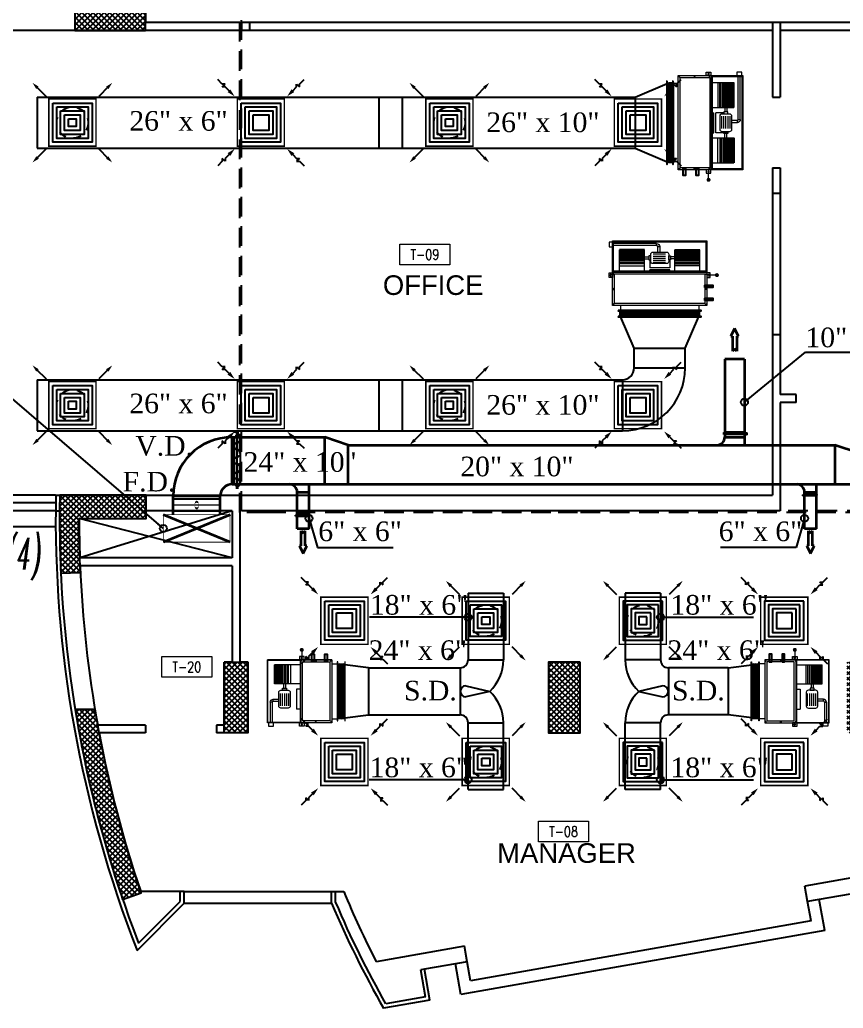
# Model space of a CAD drawing. Extents: x -432 to -365, y -145 to 173.
# Drawn here: x -425.75 to -415.26, y -18.58 to -5.99 of the extents above; entities that cross this region are included whole.
import ezdxf
from ezdxf.enums import TextEntityAlignment as Align

# ---------------------------------------------------------------- set-up
doc = ezdxf.new("R2010")
doc.units = 0
doc.header["$MEASUREMENT"] = 0
for name, pattern in [('DASHDOT', [1, 0.5, -0.25, 0, -0.25]), ('HIDDEN', [0.375, 0.25, -0.125]), ('HIDDEN-Z', [3, 2, -1])]:
    doc.linetypes.add(name, pattern=pattern)
for name, color, linetype in [('01_AC-EQUIP', 206, 'Continuous'), ('03_AC-S.DUCT', 5, 'Continuous'), ('12-AC-FL.CONN.', 2, 'Continuous'), ('A.C.VOLUM DAMPER', 2, 'Continuous'), ('CH.W.PIPING TEXT', 4, 'Continuous'), ('COLHATCH', 5, 'Continuous'), ('column', 6, 'Continuous'), ('elev', 2, 'Continuous'), ('ELEV3', 1, 'Continuous'), ('FASEL', 253, 'Continuous'), ('fire damper', 20, 'Continuous'), ('M-CH-WP-R', 40, 'HIDDEN-Z'), ('M-CH-WP-S', 142, 'Continuous'), ('M-DAMPER', 21, 'Continuous'), ('M-DIFUSER', 195, 'Continuous'), ('M-DUCT-RA', 30, 'Continuous'), ('M-DUCT-SA', 5, 'Continuous'), ('M-EQBMNT', 21, 'Continuous'), ('METAL-EDGE', 253, 'Continuous'), ('WALL', 4, 'Continuous'), ('WIN', 5, 'Continuous'), ('ZONE TEXT', 73, 'Continuous')]:
    doc.layers.add(name, color=color, linetype=linetype)
for name, color, linetype, lineweight in [('04-AC_F.A.DUCT', 4, 'Continuous', 35), ('A-SYMB-RMNU', 4, 'Continuous', 9), ('AC-TEXT', 15, 'Continuous', 30)]:
    doc.layers.add(name, color=color, linetype=linetype, lineweight=lineweight)
doc.styles.add('AC', font='romans.shx', dxfattribs={"height": 0.2})
doc.styles.add('ARABY', font='sosa.shx')
doc.styles.add('ITALICC', font='italicc.shx', dxfattribs={"width": 0.5, "height": 0.5})
doc.styles.add('ROMANS-TITLE', font='ROMANS.shx', dxfattribs={"width": 0.8})
doc.dimstyles.new('IHAB', dxfattribs={"dimscale": 0, "dimtxt": 0.15, "dimasz": 0.09, "dimexe": 0.18, "dimexo": 0.0625, "dimgap": 0, "dimtad": 0, "dimtih": 1, "dimtoh": 1, "dimzin": 0, "dimdsep": 46, "dimtxsty": 'ARABY', "dimcen": 0.03, "dimse1": 1, "dimse2": 1, "dimclrd": 36, "dimclrt": 42, "dimadec": 0, "dimazin": 0, "dimtfac": 1, "dimtmove": 1, "dimatfit": 3, "dimldrblk": 'ORIGIN', "dimfxl": 1, "dimtolj": 1, "dimtzin": 0, "dimarcsym": 0})

# ---------------------------------------------------------------- blocks, each defined once
blk = doc.blocks.new('*U254')
at = {"layer": 'M-DIFUSER', "ltscale": 5, "const_width": 18}
blk.add_lwpolyline([(-300, 300), (300, 300), (300, -300), (-300, -300)], close=True, dxfattribs=at)
at = {"layer": 'M-DIFUSER', "color": 21}
for points in [[(250, 250), (-250, 250), (-250, -250), (250, -250)], [(200, 200), (-200, 200), (-200, -200), (200, -200)], [(150, 150), (-150, 150), (-150, -150), (150, -150)], [(100, 100), (-100, 100), (-100, -100), (100, -100)]]:
    blk.add_lwpolyline(points, close=True, dxfattribs=at)
at = {"layer": 'M-DUCT-RA', "color": 30}
for p, q in [((-491, 491), (-549, 549)), ((491, 491), (549, 549)), ((-491, 455), (-491, 491)), ((-455, 491), (-491, 455)), ((-455, 455), (-455, 491)), ((-406, 406), (-455, 455)), ((406, 406), (455, 455)), ((455, 491), (491, 491)), ((491, 455), (455, 491)), ((455, 455), (491, 455)), ((-491, -491), (-549, -549)), ((-491, -455), (-455, -491)), ((-455, -455), (-491, -455)), ((-455, -491), (-491, -491)), ((-406, -406), (-455, -455)), ((406, -406), (455, -455)), ((455, -491), (491, -455)), ((455, -455), (455, -491)), ((491, -455), (491, -491)), ((491, -491), (549, -549))]:
    blk.add_line(p, q, dxfattribs=at)
for points in [[(-389, 424), (-424, 389), (-335, 335)], [(424, 389), (389, 424), (335, 335)], [(-424, -389), (-389, -424), (-335, -335)], [(389, -424), (424, -389), (335, -335)]]:
    blk.add_solid(points, dxfattribs=at)
blk = doc.blocks.new('*U251')
at = {"layer": 'M-DIFUSER', "ltscale": 5, "const_width": 18}
blk.add_lwpolyline([(-300, 300), (300, 300), (300, -300), (-300, -300)], close=True, dxfattribs=at)
at = {"layer": 'M-DIFUSER', "color": 21}
for points in [[(250, 250), (-250, 250), (-250, -250), (250, -250)], [(200, 200), (-200, 200), (-200, -200), (200, -200)], [(150, 150), (-150, 150), (-150, -150), (150, -150)], [(100, 100), (-100, 100), (-100, -100), (100, -100)], [(50, 50), (-50, 50), (-50, -50), (50, -50)]]:
    blk.add_lwpolyline(points, close=True, dxfattribs=at)
at = {"layer": 'M-DUCT-SA', "color": 5, "extrusion": (-5.07059e-20, -1.19855e-17, -1)}
blk.add_line((-461, 461), (-335, 335), dxfattribs=at)
at = {"layer": 'M-DUCT-SA', "color": 5, "extrusion": (-1.19855e-17, 5.07059e-20, -1)}
blk.add_line((461, 461), (335, 335), dxfattribs=at)
at = {"layer": 'M-DUCT-SA', "color": 5, "extrusion": (1.19855e-17, -5.07059e-20, -1)}
blk.add_line((-461, -461), (-335, -335), dxfattribs=at)
at = {"layer": 'M-DUCT-SA', "color": 5, "extrusion": (5.07059e-20, 1.19855e-17, -1)}
blk.add_line((461, -461), (335, -335), dxfattribs=at)
at = {"layer": 'M-DUCT-SA', "color": 5, "extrusion": (-5.07059e-20, -1.19855e-17, -1)}
blk.add_solid([(460, 428), (429, 459), (507, 507)], dxfattribs=at)
at = {"layer": 'M-DUCT-SA', "color": 5, "extrusion": (5.07059e-20, -1.19855e-17, -1)}
blk.add_solid([(-460, 428), (-429, 459), (-507, 507)], dxfattribs=at)
at = {"layer": 'M-DUCT-SA', "color": 5, "extrusion": (1.19855e-17, -5.07059e-20, -1)}
blk.add_solid([(428, -460), (459, -429), (507, -507)], dxfattribs=at)
at = {"layer": 'M-DUCT-SA', "color": 5, "extrusion": (-1.19855e-17, -5.07059e-20, -1)}
blk.add_solid([(-428, -460), (-459, -429), (-507, -507)], dxfattribs=at)
blk = doc.blocks.new('A$C4397250F')
at = {"layer": '04-AC_F.A.DUCT'}
for p, q in [((0, 0), (-0.0241, -0.0482)), ((-0.0241, -0.0482), (-0.0132, -0.0482)), ((-0.0132, -0.0482), (-0.0132, -0.1443)), ((0.0241, -0.0482), (0, 0)), ((0.0132, -0.0482), (0.0241, -0.0482)), ((0.0132, -0.0482), (0.0132, -0.1443)), ((0, -0.1288), (-0.0132, -0.1443)), ((0.0132, -0.1443), (0, -0.1288))]:
    blk.add_line(p, q, dxfattribs=at)
blk = doc.blocks.new('A$C180A56EA')
at = {"layer": 'A.C.VOLUM DAMPER'}
h = blk.add_hatch(dxfattribs=at)
h.set_pattern_fill('ANSI31', color=256, scale=0.001, style=0)
h.set_pattern_definition([(45, (129.5106855, -230.48025158), (-8.838834765e-05, 8.838834765e-05), [])])
h.paths.add_polyline_path([(0.0459, 0.0039), (0.0459, 0.0065), (0.0401, 0.0065), (0.0401, -0.0027), (0.0459, -0.0027), (0.0459, 0), (0.0603, 0), (0.0603, 0.0128), (0.057, 0.0128), (0.057, 0.0039)])
for p, q in [((-0.1242, 0.0032), (-0.1161, 0.0032)), ((-0.1161, 0.0004), (-0.119, 0.0032)), ((-0.1185, 0), (-0.1161, 0.0024)), ((-0.1161, 0.0015), (-0.1179, 0.0032)), ((-0.1174, 0), (-0.1161, 0.0013)), ((-0.1161, 0.0026), (-0.1168, 0.0032)), ((-0.1163, 0), (-0.1161, 0.0001)), ((-0.1161, 0.0001), (-0.1104, 0.0058)), ((-0.1161, 0.0013), (-0.1116, 0.0058)), ((-0.1161, 0.0024), (-0.1127, 0.0058)), ((-0.1161, -0.0026), (-0.1161, 0.0058)), ((-0.1161, 0.0035), (-0.1138, 0.0058)), ((-0.1161, 0.0058), (-0.1099, 0.0058)), ((-0.1161, 0.0057), (-0.116, 0.0058)), ((-0.1161, 0.0046), (-0.1149, 0.0058)), ((-0.1161, -0.001), (-0.1099, 0.0053)), ((-0.1099, -0.0014), (-0.1161, 0.0048)), ((-0.1161, -0.0021), (-0.1099, 0.0042)), ((-0.1099, -0.0026), (-0.1161, 0.0037)), ((-0.1109, -0.0026), (-0.1161, 0.0026)), ((-0.112, -0.0026), (-0.1161, 0.0015)), ((-0.1131, -0.0026), (-0.1161, 0.0004)), ((-0.1099, -0.0003), (-0.116, 0.0058)), ((-0.1156, -0.0026), (-0.1099, 0.0031)), ((-0.1099, 0.0008), (-0.1149, 0.0058)), ((-0.1145, -0.0026), (-0.1099, 0.002)), ((-0.1099, 0.0019), (-0.1138, 0.0058)), ((-0.1134, -0.0026), (-0.1099, 0.0009)), ((-0.1128, 0.0019), (0.0401, 0.0019)), ((-0.1099, 0.003), (-0.1127, 0.0058)), ((-0.1099, 0.0041), (-0.1116, 0.0058)), ((-0.1099, 0.0052), (-0.1105, 0.0058)), ((0.0401, 0.0121), (-0.1099, 0.0121)), ((-0.0882, 0.0113), (-0.0994, -0.0075)), ((-0.0768, 0.0113), (-0.0656, -0.0075)), ((-0.0402, 0.0113), (-0.0514, -0.0075)), ((-0.0284, 0.0113), (-0.0173, -0.0075)), ((0.0056, 0.0113), (-0.0056, -0.0075)), ((0.0174, 0.0113), (0.0286, -0.0075)), ((0.0459, 0.0065), (0.0401, 0.0065)), ((0.0401, 0.0065), (0.0401, -0.0027)), ((0.0459, 0.0039), (0.0459, 0.0065)), ((0.057, 0.0039), (0.0459, 0.0039)), ((0.0603, 0.0128), (0.057, 0.0128)), ((0.057, 0.0128), (0.057, 0.0039)), ((0.0603, 0.0128), (0.0603, 0)), ((-0.1242, 0), (-0.1161, 0)), ((-0.1142, -0.0026), (-0.1161, -0.0007)), ((-0.1153, -0.0026), (-0.1161, -0.0018)), ((-0.1099, -0.0026), (-0.1161, -0.0026)), ((-0.1123, -0.0026), (-0.1099, -0.0003)), ((-0.1111, -0.0026), (-0.1099, -0.0014)), ((-0.11, -0.0026), (-0.1099, -0.0025)), ((-0.1099, -0.0083), (0.0401, -0.0083)), ((0.0401, -0.0027), (0.0459, -0.0027)), ((0.0603, 0), (0.0459, 0)), ((0.0459, -0.0027), (0.0459, 0))]:
    blk.add_line(p, q, dxfattribs=at)
at = {"layer": 'A.C.VOLUM DAMPER', "extrusion": (0, 0, -1)}
for centre, major_axis, start_param, end_param in [((-0.0938, 0.0019), (0.00135, 0.00135), 3.926991, 7.068583), ((-0.0938, 0.0019), (-0.00135, 0.00135), 2.356195, 5.497787), ((-0.0712, 0.0019), (0.00135, 0.00135), 3.926991, 7.068583), ((-0.0712, 0.0019), (-0.00135, 0.00135), 2.356195, 5.497787), ((-0.0458, 0.0019), (0.00135, 0.00135), 3.926991, 7.068583), ((-0.0458, 0.0019), (-0.00135, 0.00135), 2.356195, 5.497787), ((-0.0228, 0.0019), (0.00135, 0.00135), 3.926991, 7.068583), ((-0.0228, 0.0019), (-0.00135, 0.00135), 2.356194, 5.497787), ((0, 0.0019), (0.00135, 0.00135), 3.926991, 7.068583), ((0, 0.0019), (0.00135, 0.00135), 0.785398, 3.926991), ((0.023, 0.0019), (0.00135, 0.00135), 3.926991, 7.068583), ((0.023, 0.0019), (-0.00135, 0.00135), 2.356195, 5.497787)]:
    blk.add_ellipse(centre, major_axis=major_axis, ratio=1, start_param=start_param, end_param=end_param, dxfattribs=at)
blk = doc.blocks.new('A$C069E27EC')
at = {"layer": '01_AC-EQUIP', "color": 2, "linetype": 'Continuous'}
for p, q in [((0, 0), (0, -130)), ((1, 0.3), (0.5, -1.3)), ((1, 0.3), (1.5, -1.3)), ((2, 0.3), (1.5, -1.3)), ((2, 0.3), (2.5, -1.3)), ((3, 0.3), (2.5, -1.3)), ((3, 0.3), (3.6, -1.3)), ((4.1, 0.3), (3.6, -1.3)), ((4.1, 0.3), (4.6, -1.3)), ((5.1, 0.3), (4.6, -1.3)), ((5.1, 0.3), (5.6, -1.3)), ((6.1, 0.3), (5.6, -1.3)), ((6.1, 0.3), (6.6, -1.3)), ((7.1, 0.3), (6.6, -1.3)), ((7.1, 0.3), (7.6, -1.3)), ((8.1, 0.3), (7.6, -1.3)), ((8.1, 0.3), (8.6, -1.3)), ((9.2, 0.3), (8.6, -1.3)), ((9.2, 0.3), (9.7, -1.3)), ((1.5, -128.7), (1.5, -1.3)), ((2.5, -128.7), (2.5, -1.3)), ((3.6, -128.7), (3.6, -1.3)), ((4.6, -128.7), (4.6, -1.3)), ((5.6, -128.7), (5.6, -1.3)), ((6.6, -128.7), (6.6, -1.3)), ((7.6, -128.7), (7.6, -1.3)), ((8.6, -128.7), (8.6, -1.3)), ((1, -130.3), (0.5, -128.7)), ((1, -130.3), (1.5, -128.7)), ((2, -130.3), (1.5, -128.7)), ((2, -130.3), (2.5, -128.7)), ((3, -130.3), (2.5, -128.7)), ((3, -130.3), (3.6, -128.7)), ((4.1, -130.3), (3.6, -128.7)), ((4.1, -130.3), (4.6, -128.7)), ((5.1, -130.3), (4.6, -128.7)), ((5.1, -130.3), (5.6, -128.7)), ((6.1, -130.3), (5.6, -128.7)), ((6.1, -130.3), (6.6, -128.7)), ((7.1, -130.3), (6.6, -128.7)), ((7.1, -130.3), (7.6, -128.7)), ((8.1, -130.3), (7.6, -128.7)), ((8.1, -130.3), (8.6, -128.7)), ((9.2, -130.3), (8.6, -128.7)), ((9.2, -130.3), (9.7, -128.7))]:
    blk.add_line(p, q, dxfattribs=at)
for points in [[(0, 2.5), (0.5, 2.5), (0.5, -132.5), (0, -132.5)], [(9.7, 2.5), (10.2, 2.5), (10.2, -132.5), (9.7, -132.5)]]:
    blk.add_lwpolyline(points, close=True, dxfattribs=at)
blk = doc.blocks.new('A$C7CD32F90')
at = {"layer": '01_AC-EQUIP', "color": 1, "lineweight": 20}
for p, q in [((0.089, -0.4), (0.089, -0.116)), ((0.408, -0.116), (0.089, -0.116)), ((0.408, -0.117), (0.089, -0.117)), ((0.408, -0.119), (0.089, -0.119)), ((0.408, -0.122), (0.089, -0.122)), ((0.408, -0.125), (0.089, -0.125)), ((0.408, -0.4), (0.408, -0.116)), ((0.599, -0.074), (0.599, -0.145)), ((0.626, -0.074), (0.599, -0.074)), ((0.626, -0.074), (0.626, -0.145)), ((0.639, -0.035), (1.2, -0.035)), ((0.639, -0.061), (0.639, -0.035)), ((0.639, -0.061), (1.2, -0.061)), ((0.791, -0.4), (0.791, -0.116)), ((0.791, -0.116), (1.11, -0.116)), ((0.791, -0.117), (1.11, -0.117)), ((0.791, -0.119), (1.11, -0.119)), ((0.791, -0.122), (1.11, -0.122)), ((0.791, -0.125), (1.11, -0.125)), ((1.11, -0.4), (1.11, -0.116)), ((0.408, -0.128), (0.089, -0.128)), ((0.408, -0.132), (0.089, -0.132)), ((0.408, -0.136), (0.089, -0.136)), ((0.408, -0.141), (0.089, -0.141)), ((0.408, -0.148), (0.089, -0.148)), ((0.408, -0.155), (0.089, -0.155)), ((0.408, -0.164), (0.089, -0.164)), ((0.408, -0.173), (0.089, -0.173)), ((0.408, -0.183), (0.089, -0.183)), ((0.408, -0.193), (0.089, -0.193)), ((0.408, -0.201), (0.089, -0.201)), ((0.408, -0.209), (0.089, -0.209)), ((0.408, -0.219), (0.089, -0.219)), ((0.408, -0.229), (0.089, -0.229)), ((0.408, -0.239), (0.089, -0.239)), ((0.408, -0.204), (0.46, -0.204)), ((0.408, -0.231), (0.46, -0.231)), ((0.472, -0.243), (0.472, -0.343)), ((0.683, -0.168), (0.526, -0.168)), ((0.683, -0.194), (0.526, -0.194)), ((0.683, -0.221), (0.526, -0.221)), ((0.683, -0.248), (0.526, -0.248)), ((0.726, -0.243), (0.726, -0.343)), ((0.791, -0.204), (0.739, -0.204)), ((0.791, -0.231), (0.739, -0.231)), ((0.791, -0.128), (1.11, -0.128)), ((0.791, -0.132), (1.11, -0.132)), ((0.791, -0.136), (1.11, -0.136)), ((0.791, -0.141), (1.11, -0.141)), ((0.791, -0.148), (1.11, -0.148)), ((0.791, -0.155), (1.11, -0.155)), ((0.791, -0.164), (1.11, -0.164)), ((0.791, -0.173), (1.11, -0.173)), ((0.791, -0.183), (1.11, -0.183)), ((0.791, -0.193), (1.11, -0.193)), ((0.791, -0.201), (1.11, -0.201)), ((0.791, -0.209), (1.11, -0.209)), ((0.791, -0.219), (1.11, -0.219)), ((0.791, -0.229), (1.11, -0.229)), ((0.791, -0.239), (1.11, -0.239)), ((0.408, -0.255), (0.089, -0.255)), ((0.408, -0.275), (0.089, -0.275)), ((0.408, -0.295), (0.089, -0.295)), ((0.089, -0.321), (0.408, -0.321)), ((0.472, -0.343), (0.726, -0.343)), ((0.472, -0.37), (0.726, -0.37)), ((0.472, -0.4), (0.472, -0.37)), ((0.683, -0.274), (0.526, -0.274)), ((0.726, -0.4), (0.726, -0.37)), ((0.791, -0.255), (1.11, -0.255)), ((0.791, -0.275), (1.11, -0.275)), ((0.791, -0.295), (1.11, -0.295)), ((1.11, -0.321), (0.791, -0.321)), ((0.022, -0.425), (0.001, -0.425)), ((0.011, -0.418), (0.011, -0.432)), ((1.178, -0.425), (1.199, -0.425)), ((1.189, -0.418), (1.189, -0.432)), ((0.022, -0.615), (0.001, -0.615)), ((0.011, -0.608), (0.011, -0.622)), ((1.178, -0.615), (1.199, -0.615)), ((1.189, -0.608), (1.189, -0.622)), ((0.022, -0.81), (0.001, -0.81)), ((0.011, -0.803), (0.011, -0.817)), ((0.1, -0.824), (0.1, -0.89)), ((1.1, -0.824), (1.1, -0.89)), ((1.178, -0.81), (1.199, -0.81)), ((1.189, -0.803), (1.189, -0.817))]:
    blk.add_line(p, q, dxfattribs=at)
at = {"layer": '01_AC-EQUIP', "color": 1, "linetype": 'DASHDOT', "lineweight": 20}
for p, q in [((0.408, -0.193), (0.089, -0.193)), ((0.791, -0.193), (1.11, -0.193))]:
    blk.add_line(p, q, dxfattribs=at)
at = {"layer": '01_AC-EQUIP', "color": 4, "lineweight": 20}
blk.add_line((-0.128, -0.438), (-0.023, -0.438), dxfattribs=at)
at = {"layer": '01_AC-EQUIP', "color": 1, "lineweight": 20}
for points in [[(0, -0.4), (1.2, -0.4), (1.2, 0), (0, 0)], [(0.012, -0.388), (1.188, -0.388), (1.188, -0.012), (0.012, -0.012)], [(1.244, -0.076), (1.2, -0.076), (1.2, -0.016), (1.244, -0.016)], [(0.485, -0.193), (0.46, -0.193), (0.46, -0.243), (0.485, -0.243)], [(0.714, -0.193), (0.739, -0.193), (0.739, -0.243), (0.714, -0.243)], [(-0.044, -0.407), (0, -0.407), (0, -0.467), (-0.044, -0.467)], [(1.2, -0.4), (0, -0.4), (0, -0.824), (1.2, -0.824)], [(1.175, -0.42), (0.024, -0.42), (0.024, -0.8), (1.175, -0.8)], [(1.244, -0.407), (1.2, -0.407), (1.2, -0.467), (1.244, -0.467)]]:
    blk.add_lwpolyline(points, close=True, dxfattribs=at)
blk.add_lwpolyline([(0.687, -0.145), (0.511, -0.145, 0.414214), (0.485, -0.171), (0.485, -0.264, 0.414214), (0.511, -0.291), (0.687, -0.291, 0.414214), (0.714, -0.264), (0.714, -0.171, 0.414214)], format="xyb", close=True, dxfattribs=at)
at = {"layer": '01_AC-EQUIP', "color": 4, "lineweight": 20, "const_width": 0.0252}
blk.add_lwpolyline([(-0.126, -0.45, 1), (-0.131, -0.425, 1)], format="xyb", close=True, dxfattribs=at)
at = {"layer": '01_AC-EQUIP', "color": 1, "lineweight": 20}
for centre in [(-0.023, -0.438), (1.223, -0.438)]:
    blk.add_circle(centre, 0.00932, dxfattribs=at)
for radius in [0.0399, 0.0133]:
    blk.add_arc((0.639, -0.074), radius, 90.0006, 180.0006, dxfattribs=at)
at = {"layer": '01_AC-EQUIP', "color": 1, "lineweight": 20, "extrusion": (0, 0, -1)}
for centre, major_axis, start_param, end_param in [((0.011, -0.425), (-0.00827, 0), -1.570796, 4.712389), ((0.011, -0.425), (-0.0047, 0), 3.141593, 9.424778), ((0.011, -0.615), (-0.00827, 0), -1.570796, 4.712389), ((0.011, -0.615), (-0.0047, 0), 3.141593, 9.424778), ((0.011, -0.81), (-0.00827, 0), -1.570796, 4.712389), ((0.011, -0.81), (-0.0047, 0), 3.141593, 9.424778)]:
    blk.add_ellipse(centre, major_axis=major_axis, ratio=0.646018, start_param=start_param, end_param=end_param, dxfattribs=at)
at = {"layer": '01_AC-EQUIP', "color": 1, "lineweight": 20}
for centre, major_axis, start_param, end_param in [((1.189, -0.425), (0.00827, 0), -1.570796, 4.712389), ((1.189, -0.425), (0.0047, 0), 3.141593, 9.424778), ((1.189, -0.615), (0.00827, 0), -1.570796, 4.712389), ((1.189, -0.615), (0.0047, 0), 3.141593, 9.424778), ((1.189, -0.81), (0.00827, 0), -1.570796, 4.712389), ((1.189, -0.81), (0.0047, 0), 3.141593, 9.424778)]:
    blk.add_ellipse(centre, major_axis=major_axis, ratio=0.646018, start_param=start_param, end_param=end_param, dxfattribs=at)
at = {"layer": 'M-CH-WP-R', "color": 6, "linetype": 'ByBlock', "ltscale": 1.5}
blk.add_lwpolyline([(0.025, -0.762), (0.025, -0.732), (-0.075, -0.732), (-0.075, -0.762)], close=True, dxfattribs=at)
at = {"layer": 'M-CH-WP-S', "color": 5, "linetype": 'ByBlock', "ltscale": 1.5}
blk.add_lwpolyline([(0.025, -0.597), (0.025, -0.567), (-0.075, -0.567), (-0.075, -0.597)], close=True, dxfattribs=at)
at = {"layer": 'M-EQBMNT', "color": 21, "linetype": 'ByBlock', "ltscale": 1.5}
for p, q in [((0.408, -0.116), (0.089, -0.116)), ((0.791, -0.116), (1.11, -0.116))]:
    blk.add_line(p, q, dxfattribs=at)
at = {"layer": '01_AC-EQUIP', "color": 1, "lineweight": 20, "xscale": 0.00784765227677817, "yscale": 0.00784765227677817, "zscale": 0.00784765227677817, "rotation": 270}
blk.add_blockref('A$C069E27EC', (1.11, -0.89), dxfattribs=at)
blk = doc.blocks.new('A$C7E27466D')
at = {"layer": '01_AC-EQUIP', "color": 2, "lineweight": 20}
for p, q in [((-75.3, 98.1), (-73.7, 98.7)), ((-75.3, 98.1), (-73.7, 97.6)), ((-75.3, 97.1), (-73.7, 97.6)), ((-75.3, 97.1), (-73.7, 96.6)), ((-75.3, 96.1), (-73.7, 96.6)), ((-75.3, 96.1), (-73.7, 95.6)), ((-75.3, 95.1), (-73.7, 95.6)), ((-75.3, 95.1), (-73.7, 94.6)), ((-75.3, 94.1), (-73.7, 94.6)), ((-75.3, 94.1), (-73.7, 93.6)), ((-75.3, 93.1), (-73.7, 93.6)), ((-75.3, 93.1), (-73.7, 92.5)), ((-75.3, 92), (-73.7, 92.5)), ((-75.3, 92), (-73.7, 91.5)), ((-75.3, 91), (-73.7, 91.5)), ((-75.3, 91), (-73.7, 90.5)), ((-75.3, 90), (-73.7, 90.5)), ((-75.3, 90), (-73.7, 89.5)), ((-6.3, 97.6), (-73.7, 97.6)), ((-6.3, 96.6), (-73.7, 96.6)), ((-6.3, 95.6), (-73.7, 95.6)), ((-6.3, 94.6), (-73.7, 94.6)), ((-6.3, 93.6), (-73.7, 93.6)), ((-6.3, 92.5), (-73.7, 92.5)), ((-6.3, 91.5), (-73.7, 91.5)), ((-6.3, 90.5), (-73.7, 90.5)), ((-4.7, 98.1), (-6.3, 98.7)), ((-4.7, 98.1), (-6.3, 97.6)), ((-4.7, 97.1), (-6.3, 97.6)), ((-4.7, 97.1), (-6.3, 96.6)), ((-4.7, 96.1), (-6.3, 96.6)), ((-4.7, 96.1), (-6.3, 95.6)), ((-4.7, 95.1), (-6.3, 95.6)), ((-4.7, 95.1), (-6.3, 94.6)), ((-4.7, 94.1), (-6.3, 94.6)), ((-4.7, 94.1), (-6.3, 93.6)), ((-4.7, 93.1), (-6.3, 93.6)), ((-4.7, 93.1), (-6.3, 92.5)), ((-4.7, 92), (-6.3, 92.5)), ((-4.7, 92), (-6.3, 91.5)), ((-4.7, 91), (-6.3, 91.5)), ((-4.7, 91), (-6.3, 90.5)), ((-4.7, 90), (-6.3, 90.5)), ((-4.7, 90), (-6.3, 89.5))]:
    blk.add_line(p, q, dxfattribs=at)
at = {"layer": '01_AC-EQUIP', "color": 1, "lineweight": 20}
for p, q in [((-75, 82), (-75, 89)), ((-5, 82), (-5, 89)), ((-77.8, 81), (-79.9, 81)), ((-78.9, 80.3), (-78.9, 81.7)), ((-2.2, 81), (-0.1, 81)), ((-1.1, 80.3), (-1.1, 81.7)), ((0, 82), (0, 0)), ((-77.8, 61.5), (-79.9, 61.5)), ((-78.9, 60.8), (-78.9, 62.2)), ((-2.2, 61.5), (-0.1, 61.5)), ((-1.1, 60.8), (-1.1, 62.2)), ((-77.8, 42.5), (-79.9, 42.5)), ((-78.9, 41.8), (-78.9, 43.2)), ((-62.7, 42), (-62.7, 37)), ((-37.3, 42), (-37.3, 37)), ((-30.6, 42), (-30.6, 9)), ((-6.2, 42), (-6.2, 9)), ((-2.2, 42.5), (-0.1, 42.5)), ((-1.1, 41.8), (-1.1, 43.2)), ((-37.3, 37), (-62.7, 37)), ((-58.3, 27.4), (-42.7, 27.4)), ((-6.2, 29.5), (-30.6, 29.5)), ((-30.6, 27), (-6.2, 27)), ((-58.3, 24.8), (-42.7, 24.8)), ((-58.3, 22.1), (-42.7, 22.1)), ((-58.3, 19.4), (-42.7, 19.4)), ((-58.3, 16.8), (-42.7, 16.8)), ((-52.7, 7.4), (-52.7, 14.5)), ((-50, 7.4), (-50, 14.5)), ((-30.6, 23.1), (-36, 23.1)), ((-30.6, 20.4), (-36, 20.4)), ((-30.6, 25), (-6.2, 25)), ((-30.6, 23), (-6.2, 23)), ((-30.6, 21.4), (-6.2, 21.4)), ((-30.6, 19.4), (-6.2, 19.4)), ((-30.6, 18.4), (-6.2, 18.4)), ((-30.6, 17.5), (-6.2, 17.5)), ((-30.6, 16.8), (-6.2, 16.8)), ((-30.6, 15.8), (-6.2, 15.8)), ((-30.6, 14.8), (-6.2, 14.8)), ((-30.6, 13.8), (-6.2, 13.8)), ((-30.6, 12.9), (-6.2, 12.9)), ((-54, 6.1), (-79.6, 6.1)), ((-54, 3.5), (-79.6, 3.5)), ((-54, 6.1), (-54, 3.5)), ((-52.7, 7.4), (-50, 7.4)), ((-30.6, 12.2), (-6.2, 12.2)), ((-30.6, 11.5), (-6.2, 11.5)), ((-30.6, 11), (-6.2, 11)), ((-30.6, 10.6), (-6.2, 10.6)), ((-30.6, 10.3), (-6.2, 10.3)), ((-30.6, 9.9), (-6.2, 9.9)), ((-30.6, 9.6), (-6.2, 9.6)), ((-30.6, 9.4), (-6.2, 9.4)), ((-30.6, 9.2), (-6.2, 9.2)), ((-30.6, 9), (-6.2, 9)), ((-30.6, 9), (-6.2, 9))]:
    blk.add_line(p, q, dxfattribs=at)
at = {"layer": '01_AC-EQUIP', "color": 4, "lineweight": 20}
blk.add_line((12.8, 43.8), (2.3, 43.8), dxfattribs=at)
at = {"layer": '01_AC-EQUIP', "color": 1, "linetype": 'DASHDOT', "lineweight": 20}
blk.add_line((-30.6, 16.8), (-6.2, 16.8), dxfattribs=at)
at = {"layer": '01_AC-EQUIP', "color": 2, "lineweight": 20}
for points in [[(-77.5, 98.7), (-77.5, 99.2), (-2.5, 99.2), (-2.5, 98.7)], [(-77.5, 89), (-77.5, 89.5), (-2.5, 89.5), (-2.5, 89)]]:
    blk.add_lwpolyline(points, close=True, dxfattribs=at)
at = {"layer": '01_AC-EQUIP', "color": 1, "lineweight": 20}
for points in [[(-80, 42), (0, 42), (0, 82), (-80, 82)], [(-77.5, 44.5), (-2.5, 44.5), (-2.5, 79.5), (-77.5, 79.5)], [(-84.4, 40.7), (-80, 40.7), (-80, 46.7), (-84.4, 46.7)], [(-80, 42), (-80, 0), (0, 0), (0, 42)], [(-79.6, 41.6), (-79.6, 0.4), (-0.4, 0.4), (-0.4, 41.6)], [(4.4, 40.7), (0, 40.7), (0, 46.7), (4.4, 46.7)], [(-38.6, 19.3), (-36, 19.3), (-36, 24.3), (-38.6, 24.3)], [(-84.4, 7.6), (-80, 7.6), (-80, 1.6), (-84.4, 1.6)]]:
    blk.add_lwpolyline(points, close=True, dxfattribs=at)
at = {"layer": '01_AC-EQUIP', "color": 4, "lineweight": 20, "const_width": 2.52}
blk.add_lwpolyline([(12.6, 45, 1), (13.1, 42.5, 1)], format="xyb", close=True, dxfattribs=at)
at = {"layer": '01_AC-EQUIP', "color": 1, "lineweight": 20}
blk.add_lwpolyline([(-58.8, 14.5), (-41.2, 14.5, 0.414214), (-38.6, 17.1), (-38.6, 26.4, 0.414214), (-41.2, 29.1), (-58.8, 29.1, 0.414214), (-61.4, 26.4), (-61.4, 17.1, 0.414214)], format="xyb", close=True, dxfattribs=at)
for centre in [(-82.3, 43.8), (2.3, 43.8)]:
    blk.add_circle(centre, 0.932, dxfattribs=at)
for radius in [1.33, 3.99]:
    blk.add_arc((-54, 7.4), radius, 270.0006, 0.0006, dxfattribs=at)
for centre, major_axis, start_param, end_param in [((-78.9, 81), (-0.827, 0), -1.570796, 4.712389), ((-78.9, 81), (-0.47, 0), 3.141593, 9.424778), ((-78.9, 61.5), (-0.827, 0), -1.570796, 4.712389), ((-78.9, 61.5), (-0.47, 0), 3.141593, 9.424778), ((-78.9, 42.5), (-0.827, 0), -1.570796, 4.712389), ((-78.9, 42.5), (-0.47, 0), 3.141593, 9.424778)]:
    blk.add_ellipse(centre, major_axis=major_axis, ratio=0.646018, start_param=start_param, end_param=end_param, dxfattribs=at)
at = {"layer": '01_AC-EQUIP', "color": 1, "lineweight": 20, "extrusion": (0, 0, -1)}
for centre, major_axis, start_param, end_param in [((-1.1, 81), (0.827, 0), -1.570796, 4.712389), ((-1.1, 81), (0.47, 0), 3.141593, 9.424778), ((-1.1, 61.5), (0.827, 0), -1.570796, 4.712389), ((-1.1, 61.5), (0.47, 0), 3.141593, 9.424778), ((-1.1, 42.5), (0.827, 0), -1.570796, 4.712389), ((-1.1, 42.5), (0.47, 0), 3.141593, 9.424778)]:
    blk.add_ellipse(centre, major_axis=major_axis, ratio=0.646018, start_param=start_param, end_param=end_param, dxfattribs=at)
at = {"layer": 'M-CH-WP-R', "color": 6, "linetype": 'ByBlock', "ltscale": 1.5}
blk.add_lwpolyline([(-2.5, 76.2), (-2.5, 73.2), (7.5, 73.2), (7.5, 76.2)], close=True, dxfattribs=at)
at = {"layer": 'M-CH-WP-S', "color": 5, "linetype": 'ByBlock', "ltscale": 1.5}
blk.add_lwpolyline([(-2.5, 59.7), (-2.5, 56.7), (7.5, 56.7), (7.5, 59.7)], close=True, dxfattribs=at)
blk = doc.blocks.new('*U707')
at = {"layer": 'M-EQBMNT'}
h = blk.add_hatch(color=195, dxfattribs=at)
edge = h.paths.add_edge_path()
edge.add_ellipse((-200, 0), major_axis=(0, -37.5), ratio=0.504202, start_angle=0, end_angle=90)
edge.add_ellipse((-200, 0), major_axis=(0, 19.7), ratio=0.960389, start_angle=90, end_angle=270, ccw=False)
edge.add_ellipse((-200, 0), major_axis=(0, -37.5), ratio=0.504202, start_angle=270, end_angle=360)
edge = h.paths.add_edge_path()
edge.add_ellipse((-200, 0), major_axis=(0, 19.7), ratio=0.960389, start_angle=270, end_angle=450, ccw=False)
edge.add_ellipse((-200, 0), major_axis=(0, -37.5), ratio=0.504202, start_angle=90, end_angle=180)
edge.add_ellipse((-200, 0), major_axis=(0, -37.5), ratio=0.504202, start_angle=180, end_angle=270)
at = {"layer": 'M-EQBMNT', "color": 195, "const_width": 10}
blk.add_lwpolyline([(0, 0), (-400, 0)], dxfattribs=at)
at = {"layer": 'M-EQBMNT'}
blk.add_lwpolyline([(0, 50), (-400, 50), (-400, -50), (0, -50)], close=True, dxfattribs=at)
blk = doc.blocks.new('A-ROOM')
at = {"layer": 'A-SYMB-RMNU'}
blk.add_lwpolyline([(-425, 175), (425, 175), (425, -175), (-425, -175)], close=True, dxfattribs=at)
at = {"layer": 'A-SYMB-RMNU', "style": 'ROMANS-TITLE', "width": 0.8}
blk.add_attdef('ROOM-NO', text='', height=175, dxfattribs=at).set_placement((0, 0), align=Align.MIDDLE)

msp = doc.modelspace()

# ---------------------------------------------------------------- hatches: boundary and pattern name
at = {"layer": 'COLHATCH', "linetype": 'Continuous'}
h = msp.add_hatch(dxfattribs=at)
h.set_pattern_fill('_USER', color=252, scale=0.05, angle=45, style=0, double=1, pattern_type=0)
h.set_pattern_definition([(45, (-202.924395, -172.77691), (-0.035355339, 0.035355339), []), (135, (-202.924395, -172.77691), (-0.035355339, -0.035355339), [])])
h.paths.add_polyline_path([(-382.484, 4.803), (-382.784, 4.803), (-382.784, 3.903), (-382.484, 3.903)])
h.paths.add_polyline_path([(-380.484, 4.803), (-381.284, 4.803), (-381.284, 4.503), (-380.484, 4.503)])
h.paths.add_polyline_path([(-378.534, 2.803), (-378.834, 2.803), (-378.834, 2.203), (-378.534, 2.203)])
h.paths.add_polyline_path([(-378.134, -0.777), (-378.934, -0.777), (-378.934, -1.077), (-378.134, -1.077)])
h.paths.add_polyline_path([(-380.684, -0.777), (-381.484, -0.777), (-381.484, -1.077), (-380.684, -1.077)])
h.paths.add_polyline_path([(-380.584, -5.827), (-381.484, -5.827), (-381.484, -6.127), (-380.584, -6.127)])
h.paths.add_polyline_path([(-378.134, -5.777), (-378.934, -5.777), (-378.934, -6.077), (-378.134, -6.077)])
h.paths.add_polyline_path([(-380.392, -12.047), (-381.492, -12.047), (-381.492, -12.347), (-380.639, -12.347, -0.011587), (-380.655, -13.033), (-380.405, -13.043, 0.01656)])
h.paths.add_polyline_path([(-380.586, -14.777), (-380.84, -14.777, -0.040808), (-381.428, -17.116), (-381.192, -17.197, 0.04151)])
h.paths.add_polyline_path([(-382.484, -14.177), (-382.784, -14.177), (-382.784, -15.077), (-382.484, -15.077)])
h.paths.add_polyline_path([(-386.614, -14.177), (-387.014, -14.177), (-387.014, -15.077), (-386.614, -15.077)])
h.paths.add_polyline_path([(-390.414, -14.177), (-390.864, -14.177), (-390.864, -15.077), (-390.414, -15.077)])
h.paths.add_polyline_path([(-390.664, -15.997), (-390.964, -15.997), (-390.964, -16.897), (-390.664, -16.897)])
h.paths.add_polyline_path([(-398.664, -14.177), (-398.964, -14.177), (-398.964, -15.077), (-398.664, -15.077)])
h.paths.add_polyline_path([(-398.664, -15.997), (-398.964, -15.997), (-398.964, -16.897), (-398.664, -16.897)])
h.paths.add_polyline_path([(-406.664, -14.177), (-406.964, -14.177), (-406.964, -15.077), (-406.664, -15.077)])
h.paths.add_polyline_path([(-406.664, -15.997), (-406.964, -15.997), (-406.964, -16.897), (-406.664, -16.897)])
h.paths.add_polyline_path([(-414.764, -14.177), (-415.214, -14.177), (-415.214, -15.077), (-414.764, -15.077)])
h.paths.add_polyline_path([(-414.664, -15.997), (-414.964, -15.997), (-414.964, -16.897), (-414.664, -16.897)])
h.paths.add_polyline_path([(-418.614, -14.177), (-419.014, -14.177), (-419.014, -15.077), (-418.614, -15.077)])
h.paths.add_polyline_path([(-422.844, -14.177), (-423.144, -14.177), (-423.144, -15.077), (-422.844, -15.077)])
h.paths.add_polyline_path([(-424.137, -12.047), (-425.237, -12.047, 0.01656), (-425.224, -13.043), (-424.974, -13.033, -0.011587), (-424.99, -12.347), (-424.137, -12.347)])
h.paths.add_polyline_path([(-424.789, -14.777), (-425.042, -14.777, 0.04151), (-424.437, -17.197), (-424.2, -17.116, -0.040808)])
h.paths.add_polyline_path([(-424.144, -5.827), (-425.044, -5.827), (-425.044, -6.127), (-424.144, -6.127)])
h.paths.add_polyline_path([(-426.694, -5.777), (-427.494, -5.777), (-427.494, -6.077), (-426.694, -6.077)])
h.paths.add_polyline_path([(-426.694, -0.777), (-427.494, -0.777), (-427.494, -1.077), (-426.694, -1.077)])
h.paths.add_polyline_path([(-424.144, -0.777), (-424.944, -0.777), (-424.944, -1.077), (-424.144, -1.077)])
h.paths.add_polyline_path([(-426.794, 2.803), (-427.094, 2.803), (-427.094, 2.203), (-426.794, 2.203)])
h.paths.add_polyline_path([(-424.344, 4.803), (-425.144, 4.803), (-425.144, 4.503), (-424.344, 4.503)])
h.paths.add_polyline_path([(-422.844, 4.803), (-423.144, 4.803), (-423.144, 3.903), (-422.844, 3.903)])
h.paths.add_polyline_path([(-418.564, 4.803), (-418.964, 4.803), (-418.964, 3.903), (-418.564, 3.903)])
h.paths.add_polyline_path([(-414.764, 4.803), (-415.214, 4.803), (-415.214, 3.903), (-414.764, 3.903)])
h.paths.add_polyline_path([(-405.414, 7.003), (-405.714, 7.003), (-405.714, 6.403), (-405.414, 6.403)])
h.paths.add_polyline_path([(-405.414, 4.503), (-400.314, 4.503), (-400.314, 3.053), (-400.014, 3.053), (-400.014, 4.803), (-405.714, 4.803), (-405.714, 3.053), (-405.414, 3.053)])
h.paths.add_polyline_path([(-398.664, 7.003), (-398.964, 7.003), (-398.964, 6.403), (-398.664, 6.403)])
h.paths.add_polyline_path([(-398.664, 3.653), (-398.964, 3.653), (-398.964, 3.053), (-398.664, 3.053)])
h.paths.add_polyline_path([(-390.414, 4.803), (-390.864, 4.803), (-390.864, 3.903), (-390.414, 3.903)])

# ---------------------------------------------------------------- linework, layer by layer
at = {"layer": '03_AC-S.DUCT', "linetype": 'Continuous'}
for p, q in [((-417.91, -6.977), (-417.506, -6.802)), ((-425.527, -6.977), (-417.91, -6.977)), ((-425.527, -6.977), (-425.527, -7.627)), ((-421.177, -6.982), (-421.177, -7.632)), ((-420.877, -6.982), (-420.877, -7.632)), ((-417.91, -6.977), (-417.91, -7.627)), ((-425.527, -7.627), (-417.91, -7.627)), ((-417.91, -7.627), (-417.506, -7.802)), ((-417.925, -10.177), (-418.1, -9.773)), ((-417.275, -10.177), (-417.1, -9.773)), ((-417.925, -10.427), (-417.925, -10.177)), ((-417.925, -10.177), (-417.275, -10.177)), ((-417.275, -10.427), (-417.275, -10.177)), ((-417.925, -10.427), (-417.275, -10.427)), ((-425.527, -10.577), (-418.075, -10.577)), ((-425.527, -10.577), (-425.527, -11.227)), ((-418.075, -10.577), (-418.075, -11.227)), ((-421.177, -10.582), (-421.177, -11.232)), ((-420.877, -10.582), (-420.877, -11.232)), ((-425.527, -11.227), (-418.075, -11.227)), ((-420.039, -13.297), (-420.039, -14.147)), ((-420.039, -13.297), (-419.589, -13.297)), ((-419.589, -13.297), (-419.589, -14.147)), ((-418.039, -13.297), (-418.039, -14.147)), ((-417.589, -13.297), (-418.039, -13.297)), ((-417.589, -13.297), (-417.589, -14.147)), ((-421.308, -14.247), (-421.608, -14.21)), ((-420.039, -14.147), (-419.589, -14.147)), ((-417.589, -14.147), (-418.039, -14.147)), ((-416.728, -14.247), (-416.428, -14.21)), ((-421.308, -14.247), (-420.139, -14.247)), ((-421.308, -14.247), (-421.308, -14.847)), ((-420.139, -14.247), (-420.139, -14.847)), ((-416.728, -14.247), (-417.489, -14.247)), ((-417.489, -14.247), (-417.489, -14.847)), ((-416.728, -14.247), (-416.728, -14.847)), ((-421.608, -14.884), (-421.308, -14.847)), ((-421.308, -14.847), (-420.139, -14.847)), ((-416.728, -14.847), (-417.489, -14.847)), ((-416.428, -14.884), (-416.728, -14.847)), ((-420.039, -15.797), (-420.039, -14.947)), ((-420.039, -14.947), (-419.589, -14.947)), ((-419.589, -15.797), (-419.589, -14.947)), ((-418.039, -15.797), (-418.039, -14.947)), ((-417.589, -14.947), (-418.039, -14.947)), ((-417.589, -15.797), (-417.589, -14.947)), ((-420.039, -15.797), (-419.589, -15.797)), ((-417.589, -15.797), (-418.039, -15.797))]:
    msp.add_line(p, q, dxfattribs=at)
for centre, radius, start, end in [((-418.075, -10.427), 0.15, 270, 0), ((-418.075, -10.427), 0.8, 270, 0), ((-420.139, -14.147), 0.1, 270, 360), ((-420.139, -14.147), 0.55, 313.3418, 360), ((-417.489, -14.147), 0.55, 180, 226.6582), ((-417.489, -14.147), 0.1, 180, 270), ((-420.139, -14.947), 0.55, 0, 46.6582), ((-417.489, -14.947), 0.55, 133.3418, 180), ((-420.139, -14.947), 0.1, 0, 90), ((-417.489, -14.947), 0.1, 90, 180)]:
    msp.add_arc(centre, radius, start, end, dxfattribs=at)
at = {"layer": '04-AC_F.A.DUCT', "linetype": 'Continuous'}
for p, q in [((-416.771, -10.317), (-416.771, -11.309)), ((-416.521, -10.317), (-416.771, -10.317)), ((-416.521, -10.317), (-416.521, -11.409)), ((-423.044, -11.309), (-421.864, -11.309)), ((-423.044, -11.909), (-423.044, -11.309)), ((-421.864, -11.909), (-421.864, -11.309)), ((-421.564, -11.409), (-421.864, -11.309)), ((-416.771, -11.309), (-416.521, -11.309)), ((-421.564, -11.409), (-415.372, -11.409)), ((-421.564, -11.909), (-421.564, -11.409)), ((-415.372, -11.409), (-415.372, -11.909)), ((-415.072, -11.509), (-415.372, -11.409)), ((-423.044, -11.909), (-399.792, -11.909)), ((-422.064, -12.475), (-422.064, -11.909)), ((-415.605, -12.475), (-415.605, -11.909)), ((-423.794, -12.297), (-423.794, -12.059)), ((-423.194, -12.059), (-423.794, -12.059)), ((-423.194, -12.297), (-423.194, -12.059)), ((-422.214, -12.475), (-422.214, -12.009)), ((-422.214, -12.009), (-422.064, -12.009)), ((-415.755, -12.475), (-415.755, -12.009)), ((-415.755, -12.009), (-415.605, -12.009)), ((-423.069, -12.297), (-423.919, -12.647)), ((-423.069, -12.647), (-423.919, -12.297)), ((-422.064, -12.475), (-422.214, -12.475)), ((-415.605, -12.475), (-415.755, -12.475))]:
    msp.add_line(p, q, dxfattribs=at)
at = {"layer": '04-AC_F.A.DUCT', "linetype": 'Continuous', "const_width": 0.01}
msp.add_lwpolyline([(-423.919, -12.647), (-423.069, -12.647), (-423.069, -12.297), (-423.919, -12.297)], close=True, dxfattribs=at)
at = {"layer": '04-AC_F.A.DUCT', "linetype": 'Continuous'}
for centre, radius, start, end in [((-423.044, -12.059), 0.75, 90, 180), ((-416.871, -11.309), 0.1, 270, 0), ((-423.044, -12.059), 0.15, 90, 180), ((-422.314, -12.009), 0.1, 0, 90), ((-415.855, -12.009), 0.1, 0, 90)]:
    msp.add_arc(centre, radius, start, end, dxfattribs=at)
at = {"layer": '12-AC-FL.CONN.', "linetype": 'HIDDEN', "ltscale": 0.25}
for centre in [(-425.077, -7.302), (-420.277, -7.302), (-425.077, -10.902), (-420.277, -10.902), (-419.814, -13.647), (-417.814, -13.647), (-419.814, -15.447), (-417.814, -15.447)]:
    msp.add_circle(centre, 0.2, dxfattribs=at)
at = {"layer": 'A.C.VOLUM DAMPER'}
for p, q in [((-420.068, -14.476), (-419.762, -14.547)), ((-417.56, -14.476), (-417.867, -14.547)), ((-419.762, -14.547), (-420.068, -14.618)), ((-417.867, -14.547), (-417.56, -14.618))]:
    msp.add_line(p, q, dxfattribs=at)
for centre, start, end in [((-420.068, -14.547), 90, 270), ((-417.56, -14.547), 270, 90)]:
    msp.add_arc(centre, 0.071, start, end, dxfattribs=at)
at = {"layer": 'column', "color": 252}
for points in [[(-425.044, -5.827), (-425.044, -6.127), (-424.144, -6.127), (-424.144, -5.827)], [(-423.144, -14.177), (-422.844, -14.177), (-422.844, -15.077), (-423.144, -15.077)], [(-418.614, -14.177), (-419.014, -14.177), (-419.014, -15.077), (-418.614, -15.077)]]:
    msp.add_lwpolyline(points, close=True, dxfattribs=at)
at = {"layer": 'column', "color": 252, "linetype": 'Continuous'}
for points in [[(-424.137, -12.047), (-425.237, -12.047, 0.01656), (-425.224, -13.043), (-424.974, -13.033, -0.011587), (-424.99, -12.347), (-424.137, -12.347)], [(-424.789, -14.777), (-425.042, -14.777, 0.04151), (-424.437, -17.197), (-424.2, -17.116, -0.040808)]]:
    msp.add_lwpolyline(points, format="xyb", close=True, dxfattribs=at)
at = {"layer": 'elev', "color": 252}
for p, q in [((-414.964, -6.027), (-416.064, -6.027)), ((-414.964, -6.127), (-416.064, -6.127)), ((-427.19, -12.447), (-425.29, -12.447))]:
    msp.add_line(p, q, dxfattribs=at)
at = {"layer": 'ELEV3', "color": 252, "linetype": 'Continuous'}
for p, q in [((-423.044, -12.247), (-424.981, -12.847)), ((-423.044, -12.847), (-424.99, -12.347))]:
    msp.add_line(p, q, dxfattribs=at)
at = {"layer": 'FASEL', "linetype": 'HIDDEN'}
for points in [[(-414.984, -12.267), (-418.644, -12.267), (-418.644, -12.267), (-418.984, -12.267), (-418.984, -12.267), (-422.604, -12.267), (-422.604, -12.267), (-422.944, -12.267), (-422.944, 2.503)], [(-414.964, -12.247), (-418.664, -12.247), (-418.664, -12.247), (-418.964, -12.247), (-418.964, -12.247), (-422.624, -12.247), (-422.624, -12.247), (-422.924, -12.247), (-422.924, 2.503)]]:
    msp.add_lwpolyline(points, dxfattribs=at)
at = {"layer": 'METAL-EDGE', "color": 252, "linetype": 'Continuous'}
for p, q in [((-425.29, -12.247), (-425.24, -12.247)), ((-423.703, -17.226), (-423.703, -17.097)), ((-421.726, -17.237), (-421.726, -17.097)), ((-424.234, -17.757), (-423.703, -17.226)), ((-420.593, -18.086), (-420.642, -18.095)), ((-420.581, -18.439), (-420.642, -18.095)), ((-420.581, -18.439), (-421.088, -18.529))]:
    msp.add_line(p, q, dxfattribs=at)
for radius, start, end in [(15.05, 179.6193, 201.0693), (12.53, 202.9707, 209.5631)]:
    msp.add_arc((-410.19, -12.347), radius, start, end, dxfattribs=at)
at = {"layer": 'WALL', "color": 252, "linetype": 'Continuous'}
for p, q in [((-424.144, -5.827), (-424.144, -6.027)), ((-422.944, -6.027), (-424.144, -6.027)), ((-422.944, -6.027), (-422.944, -6.127)), ((-422.824, -6.027), (-422.924, -6.027)), ((-422.924, -6.027), (-422.924, -6.127)), ((-422.824, -6.027), (-422.824, -6.127)), ((-416.164, -6.027), (-416.164, -6.977)), ((-416.064, -6.027), (-416.164, -6.027)), ((-416.064, -6.027), (-416.064, -6.977)), ((-422.944, -6.127), (-427.544, -6.127)), ((-422.824, -6.127), (-422.924, -6.127)), ((-416.164, -6.977), (-416.064, -6.977)), ((-416.164, -7.877), (-416.064, -7.877)), ((-416.164, -7.877), (-416.164, -8.202)), ((-416.064, -7.877), (-416.064, -8.202)), ((-416.164, -8.202), (-416.064, -8.202)), ((-416.164, -10.002), (-416.064, -10.002)), ((-416.164, -10.002), (-416.164, -12.047)), ((-416.064, -10.002), (-416.064, -10.767)), ((-415.864, -10.767), (-416.064, -10.767)), ((-415.864, -10.867), (-415.864, -10.767)), ((-416.064, -10.867), (-416.064, -12.247)), ((-415.864, -10.867), (-416.064, -10.867)), ((-425.287, -12.047), (-422.944, -12.047)), ((-422.944, -12.047), (-422.944, -14.177)), ((-422.924, -12.247), (-422.924, -12.047)), ((-422.924, -12.047), (-416.164, -12.047)), ((-423.044, -12.247), (-424.137, -12.247)), ((-424.137, -12.347), (-424.137, -12.247)), ((-423.044, -12.247), (-423.044, -12.847)), ((-416.064, -12.247), (-422.924, -12.247)), ((-424.99, -12.347), (-424.137, -12.347)), ((-423.044, -12.847), (-424.981, -12.847)), ((-423.044, -12.947), (-424.978, -12.947)), ((-423.044, -12.947), (-423.044, -14.177)), ((-423.044, -14.177), (-423.144, -14.177)), ((-423.144, -14.177), (-423.144, -14.977)), ((-422.844, -14.177), (-422.944, -14.177)), ((-422.844, -15.077), (-422.844, -14.177)), ((-424.144, -14.977), (-424.754, -14.977)), ((-424.144, -14.977), (-424.144, -15.077)), ((-423.144, -14.977), (-423.244, -14.977)), ((-423.244, -14.977), (-423.244, -15.077)), ((-424.144, -15.077), (-424.736, -15.077)), ((-422.844, -15.077), (-423.244, -15.077)), ((-414.964, -16.891), (-415.751, -17.029)), ((-423.653, -17.097), (-424.207, -17.097)), ((-423.653, -17.247), (-423.653, -17.097)), ((-421.776, -17.247), (-421.776, -17.097)), ((-421.776, -17.097), (-421.622, -17.097)), ((-415.716, -17.226), (-415.751, -17.029)), ((-424.253, -17.847), (-423.653, -17.247)), ((-415.175, -17.131), (-415.716, -17.226)), ((-420.086, -17.794), (-421.208, -17.991)), ((-420.051, -17.991), (-420.086, -17.794)), ((-420.051, -17.991), (-420.593, -18.086)), ((-420.524, -18.48), (-420.593, -18.086)), ((-420.524, -18.48), (-421.114, -18.584))]:
    msp.add_line(p, q, dxfattribs=at)
msp.add_lwpolyline([(-418.614, -14.177), (-419.014, -14.177), (-419.014, -15.077), (-418.614, -15.077)], close=True, dxfattribs=at)
for radius, start, end in [(15.1, 178.8616, 201.3607), (14.8, 180, 181.936), (14.8, 182.3234, 190.236), (14.8, 190.6296, 198.7201), (12.38, 202.5625, 207.1261), (12.58, 202.9243, 209.724)]:
    msp.add_arc((-410.19, -12.347), radius, start, end, dxfattribs=at)
at = {"layer": 'WIN', "color": 252}
for p, q in [((-416.164, -6.027), (-422.824, -6.027)), ((-416.164, -6.127), (-422.824, -6.127)), ((-416.164, -8.202), (-416.164, -10.002)), ((-416.064, -8.202), (-416.064, -10.002)), ((-425.29, -12.047), (-426.79, -12.047)), ((-425.29, -12.147), (-426.89, -12.147)), ((-425.29, -12.247), (-426.99, -12.247)), ((-423.653, -17.097), (-421.776, -17.097)), ((-423.653, -17.247), (-421.776, -17.247)), ((-415.673, -17.472), (-415.716, -17.226)), ((-415.499, -17.594), (-415.569, -17.2)), ((-415.673, -17.472), (-420.008, -18.237)), ((-415.499, -17.594), (-420.13, -18.411)), ((-420.008, -18.237), (-420.051, -17.991)), ((-420.13, -18.411), (-420.199, -18.017))]:
    msp.add_line(p, q, dxfattribs=at)

# ---------------------------------------------------------------- block references
at = {"layer": '01_AC-EQUIP', "xscale": -1, "rotation": 270}
msp.add_blockref('A$C7CD32F90', (-416.54, -7.902), dxfattribs=at)
at = {"layer": '01_AC-EQUIP', "xscale": -1}
msp.add_blockref('A$C7CD32F90', (-417, -8.807), dxfattribs=at)
at = {"layer": '01_AC-EQUIP', "yscale": 0.009999999999990905, "zscale": 0.01}
for p, xscale, rotation in [((-422.594, -14.147), -0.009999999999990905, 270), ((-415.442, -14.147), 0.009999999999990905, 90)]:
    msp.add_blockref('A$C7E27466D', p, dxfattribs=dict(at, xscale=xscale, rotation=rotation))
at = {"layer": '04-AC_F.A.DUCT', "linetype": 'Continuous', "xscale": 2, "yscale": 2, "zscale": 2}
msp.add_blockref('A$C4397250F', (-416.646, -9.925), dxfattribs=at)
at = {"layer": '04-AC_F.A.DUCT', "xscale": 2, "yscale": 2, "zscale": 2, "rotation": 180}
for p in [(-422.139, -12.79), (-415.68, -12.79)]:
    msp.add_blockref('A$C4397250F', p, dxfattribs=at)
at = {"layer": 'A-SYMB-RMNU', "xscale": 0.0007500000000391083, "yscale": 0.0007500000000106866, "zscale": 0.00075}
for p, values in [((-420.589, -8.983), {'ROOM-NO': 'T-09'}), ((-423.62, -14.236), {'ROOM-NO': 'T-20'}), ((-418.824, -16.333), {'ROOM-NO': 'T-08'})]:
    msp.add_blockref('A-ROOM', p, dxfattribs=at).add_auto_attribs(values)
at = {"layer": 'A.C.VOLUM DAMPER'}
for p, xscale, yscale, zscale, rotation in [((-422.97, -11.469), 3.999999982720141, 3.999999982720141, 3.999999982879887, 90), ((-416.588, -11.256), -1.666666660350984, 1.666666660350955, 1.666666660417517, 180), ((-415.715, -12.042), 1.000001061474904, 1.000001061474904, 1.000001061514839, 180), ((-422.174, -12.304), 1.000001061474904, 1.000001061474904, 1.000001061514839, 180)]:
    msp.add_blockref('A$C180A56EA', p, dxfattribs=dict(at, xscale=xscale, yscale=yscale, zscale=zscale, rotation=rotation))
at = {"layer": 'M-DAMPER', "xscale": 0.001500000000078217, "yscale": 0.00150000000013506, "zscale": 0.001499999928845921}
msp.add_blockref('*U707', (-423.194, -12.174), dxfattribs=at)
at = {"layer": 'M-DIFUSER', "color": 21, "yscale": 0.001000000000004775, "zscale": 0.001}
for name, p, xscale in [('*U251', (-425.077, -7.302), -0.0009999999999763531), ('*U254', (-422.677, -7.302), -0.0009999999999763531), ('*U251', (-420.277, -7.302), -0.0009999999999763531), ('*U254', (-417.877, -7.302), -0.0009999999999763531), ('*U251', (-425.077, -10.902), -0.0009999999999763531), ('*U254', (-422.677, -10.902), -0.0009999999999763531), ('*U251', (-420.277, -10.902), -0.0009999999999763531), ('*U254', (-417.877, -10.902), -0.0009999999999763531), ('*U254', (-421.614, -13.647), -0.0009999999999763531), ('*U251', (-419.814, -13.647), -0.0009999999999763531), ('*U251', (-417.814, -13.647), 0.0009999999999763531), ('*U254', (-416.014, -13.647), 0.0009999999999763531), ('*U254', (-421.614, -15.447), -0.0009999999999763531), ('*U251', (-419.814, -15.447), -0.0009999999999763531), ('*U251', (-417.814, -15.447), 0.0009999999999763531), ('*U254', (-416.014, -15.447), 0.0009999999999763531)]:
    msp.add_blockref(name, p, dxfattribs=dict(at, xscale=xscale))

# ---------------------------------------------------------------- texts
at = {"layer": 'AC-TEXT', "color": 34, "linetype": 'Continuous', "char_height": 0.25, "width": 3.95146, "style": 'AC'}
for s, insert, attachment_point in [('\\A1;{\\fTimes New Roman|b0|i0|c0|p18;\\C256;26" x 6"}', (-424.352, -7.408), 7), ('\\A1;{\\fTimes New Roman|b0|i0|c0|p18;\\C256;26" x 10"}', (-419.807, -7.426), 7), ('\\A1;{\\fTimes New Roman|b0|i0|c0|p18;\\C85;10" x 6"}', (-415.744, -10.167), 7), ('\\A1;{\\fTimes New Roman|b0|i0|c0|p18;\\C256;26" x 6"}', (-424.352, -11.008), 7), ('\\A1;{\\fTimes New Roman|b0|i0|c0|p18;\\C256;26" x 10"}', (-419.807, -11.026), 7), ('\\A1;{\\fTimes New Roman|b0|i0|c0|p18;\\C85;V.D.}', (-423.541, -11.55), 9), ('\\A1;{\\fTimes New Roman|b0|i0|c0|p18;\\C85;24" x 10"}', (-422.898, -11.754), 7), ('\\A1;{\\fTimes New Roman|b0|i0|c0|p18;\\C85;20" x 10"}', (-420.138, -11.811), 7), ('\\A1;{\\fTimes New Roman|b0|i0|c0|p18;\\C85;6" x 6"}', (-421.946, -12.637), 7), ('\\A1;{\\fTimes New Roman|b0|i0|c0|p18;\\C85;6" x 6"}', (-416.848, -12.637), 7), ('\\A1;{\\fTimes New Roman|b0|i0|c0|p18;\\C256;18" x 6"}', (-421.289, -13.574), 7), ('\\A1;{\\fTimes New Roman|b0|i0|c0|p18;\\C256;18" x 6"}', (-417.463, -13.574), 7), ('\\A1;{\\fTimes New Roman|b0|i0|c0|p18;\\C256;24" x 6"}', (-421.305, -14.151), 7), ('\\A1;{\\fTimes New Roman|b0|i0|c0|p18;\\C256;24" x 6"}', (-417.5, -14.151), 7), ('\\A1;{\\fTimes New Roman|b0|i0|c0|p18;\\C256;S.D.}', (-420.854, -14.668), 7), ('\\A1;{\\fTimes New Roman|b0|i0|c0|p18;\\C256;S.D.}', (-417.443, -14.668), 7), ('\\A1;{\\fTimes New Roman|b0|i0|c0|p18;\\C256;18" x 6"}', (-421.293, -15.645), 7), ('\\A1;{\\fTimes New Roman|b0|i0|c0|p18;\\C256;18" x 6"}', (-417.463, -15.645), 7)]:
    msp.add_mtext(s, dxfattribs=dict(at, insert=insert, attachment_point=attachment_point))
at = {"layer": 'CH.W.PIPING TEXT', "color": 6, "style": 'ITALICC', "width": 0.5}
msp.add_text('R(4)', height=0.4018, rotation=360, dxfattribs=at).set_placement((-426.116, -12.995))
at = {"layer": 'fire damper', "insert": (-424.437, -12.006), "char_height": 0.25, "width": 3.95146, "attachment_point": 7, "style": 'AC'}
msp.add_mtext('\\A1;{\\fTimes New Roman|b0|i0|c0|p18;F.D.}', dxfattribs=at)
at = {"layer": 'ZONE TEXT', "linetype": 'Continuous', "char_height": 0.25, "width": 3.29288, "attachment_point": 1, "style": 'AC'}
for s, insert in [('{\\fArial|b0|i0|c0|p34;OFFICE}', (-421.124, -9.247)), ('{\\fArial|b0|i0|c0|p34;MANAGER}', (-419.669, -16.482))]:
    msp.add_mtext(s, dxfattribs=dict(at, insert=insert))

# ---------------------------------------------------------------- leaders
at = {"layer": 'AC-TEXT', "color": 34, "linetype": 'Continuous'}
for points, override in [([(-423.919, -12.472), (-427.662, -9.255), (-430.322, -9.255)], {"dimscale": 1, "dimclrd": 34, "dimfxl": 0}), ([(-416.521, -10.863), (-415.744, -10.228), (-414.658, -10.228)], {"dimscale": 1}), ([(-422.064, -12.343), (-421.956, -12.713), (-420.993, -12.713)], {"dimscale": 1}), ([(-415.755, -12.343), (-415.863, -12.713), (-416.826, -12.713)], {"dimscale": 1}), ([(-420.039, -13.603), (-421.295, -13.603)], {"dimscale": 1}), ([(-417.589, -13.603), (-416.406, -13.603)], {"dimscale": 1}), ([(-420.039, -15.674), (-421.298, -15.674)], {"dimscale": 1}), ([(-417.589, -15.674), (-416.406, -15.674)], {"dimscale": 1})]:
    msp.add_leader(points, dimstyle='IHAB', override=override, dxfattribs=at)

doc.saveas('drawing.dxf')
